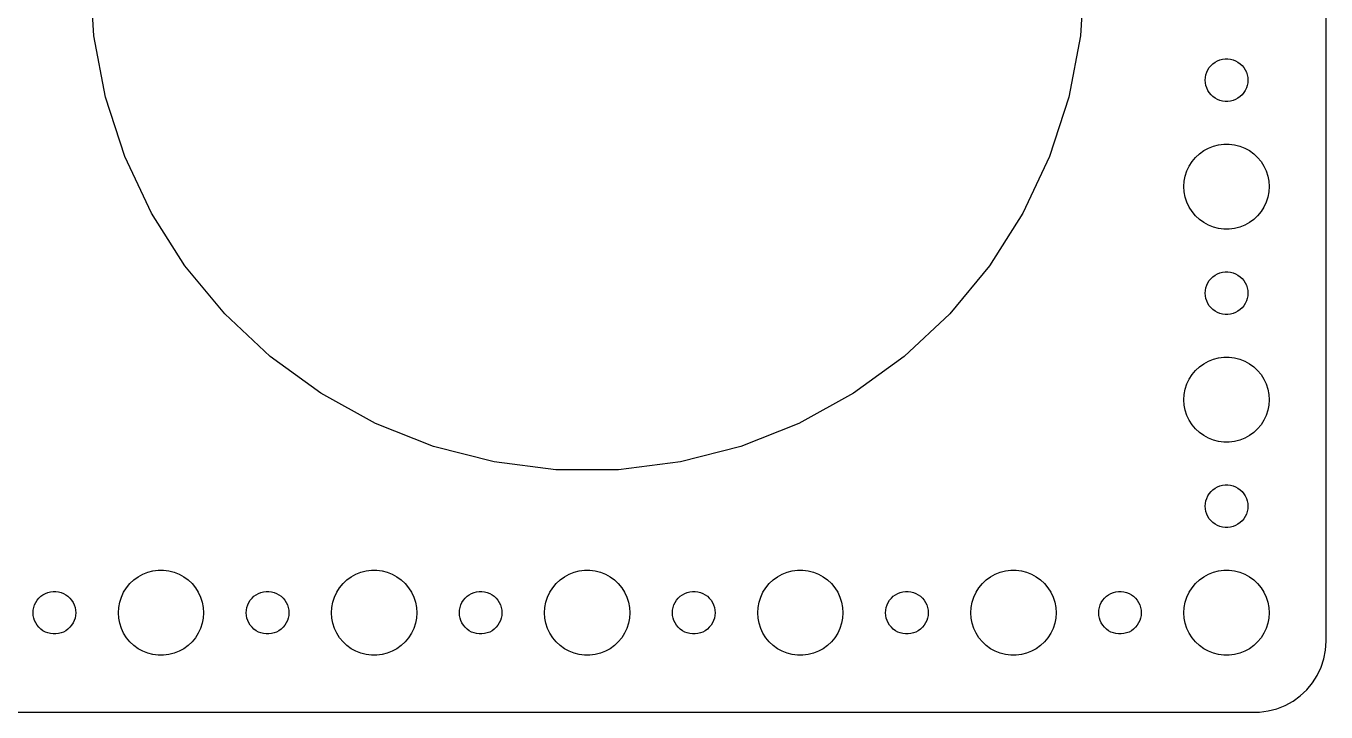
# Model space of a CAD drawing. Header units: metres. Extents: x -202 to 202, y 62 to 280.
# Drawn here: x 110.5 to 202, y 176 to 224.3 of the extents above; entities that cross this region are included whole.
import ezdxf

# ---------------------------------------------------------------- set-up
doc = ezdxf.new("R2010")
doc.units = ezdxf.units.M

msp = doc.modelspace()

# ---------------------------------------------------------------- linework, layer by layer
for p, q in [((202, 181), (202, 275)), ((115.276, 223.613), (115, 228)), ((185, 228), (184.724, 223.613)), ((116.1, 219.296), (115.276, 223.613)), ((184.724, 223.613), (183.9, 219.296)), ((193.786, 221.382), (193.907, 221.527)), ((193.907, 221.527), (194.044, 221.656)), ((194.044, 221.656), (194.196, 221.766)), ((194.196, 221.766), (194.361, 221.857)), ((194.361, 221.857), (194.536, 221.927)), ((194.536, 221.927), (194.719, 221.973)), ((194.719, 221.973), (194.906, 221.997)), ((194.906, 221.997), (195.094, 221.997)), ((195.094, 221.997), (195.281, 221.973)), ((195.281, 221.973), (195.464, 221.927)), ((195.464, 221.927), (195.639, 221.857)), ((195.639, 221.857), (195.804, 221.766)), ((195.804, 221.766), (195.956, 221.656)), ((195.956, 221.656), (196.093, 221.527)), ((196.093, 221.527), (196.214, 221.382)), ((193.5, 220.5), (193.512, 220.688)), ((193.512, 220.688), (193.547, 220.873)), ((193.547, 220.873), (193.605, 221.052)), ((193.605, 221.052), (193.686, 221.223)), ((193.686, 221.223), (193.786, 221.382)), ((196.214, 221.382), (196.314, 221.223)), ((196.314, 221.223), (196.395, 221.052)), ((196.395, 221.052), (196.453, 220.873)), ((196.453, 220.873), (196.488, 220.688)), ((196.488, 220.688), (196.5, 220.5)), ((193.512, 220.312), (193.5, 220.5)), ((193.547, 220.127), (193.512, 220.312)), ((193.605, 219.948), (193.547, 220.127)), ((193.686, 219.777), (193.605, 219.948)), ((193.786, 219.618), (193.686, 219.777)), ((193.907, 219.473), (193.786, 219.618)), ((196.214, 219.618), (196.093, 219.473)), ((196.314, 219.777), (196.214, 219.618)), ((196.395, 219.948), (196.314, 219.777)), ((196.453, 220.127), (196.395, 219.948)), ((196.488, 220.312), (196.453, 220.127)), ((196.5, 220.5), (196.488, 220.312)), ((117.458, 215.116), (116.1, 219.296)), ((183.9, 219.296), (182.542, 215.116)), ((194.044, 219.344), (193.907, 219.473)), ((194.196, 219.234), (194.044, 219.344)), ((194.361, 219.143), (194.196, 219.234)), ((194.536, 219.073), (194.361, 219.143)), ((194.719, 219.027), (194.536, 219.073)), ((194.906, 219.003), (194.719, 219.027)), ((195.094, 219.003), (194.906, 219.003)), ((195.281, 219.027), (195.094, 219.003)), ((195.464, 219.073), (195.281, 219.027)), ((195.639, 219.143), (195.464, 219.073)), ((195.804, 219.234), (195.639, 219.143)), ((195.956, 219.344), (195.804, 219.234)), ((196.093, 219.473), (195.956, 219.344)), ((194.073, 215.853), (194.438, 215.947)), ((194.438, 215.947), (194.812, 215.994)), ((194.812, 215.994), (195.188, 215.994)), ((195.188, 215.994), (195.562, 215.947)), ((195.562, 215.947), (195.927, 215.853)), ((119.329, 211.139), (117.458, 215.116)), ((182.542, 215.116), (180.671, 211.139)), ((192.573, 214.763), (192.813, 215.054)), ((192.813, 215.054), (193.088, 215.312)), ((193.088, 215.312), (193.393, 215.533)), ((193.393, 215.533), (193.723, 215.714)), ((193.723, 215.714), (194.073, 215.853)), ((195.927, 215.853), (196.277, 215.714)), ((196.277, 215.714), (196.607, 215.533)), ((196.607, 215.533), (196.912, 215.312)), ((196.912, 215.312), (197.187, 215.054)), ((197.187, 215.054), (197.427, 214.763)), ((192.211, 214.104), (192.371, 214.445)), ((192.371, 214.445), (192.573, 214.763)), ((197.427, 214.763), (197.629, 214.445)), ((197.629, 214.445), (197.789, 214.104)), ((192, 213), (192.024, 213.376)), ((192.024, 213.376), (192.094, 213.746)), ((192.094, 213.746), (192.211, 214.104)), ((197.789, 214.104), (197.906, 213.746)), ((197.906, 213.746), (197.976, 213.376)), ((197.976, 213.376), (198, 213)), ((192.024, 212.624), (192, 213)), ((192.094, 212.254), (192.024, 212.624)), ((197.976, 212.624), (197.906, 212.254)), ((198, 213), (197.976, 212.624)), ((192.211, 211.896), (192.094, 212.254)), ((192.371, 211.555), (192.211, 211.896)), ((192.573, 211.237), (192.371, 211.555)), ((197.629, 211.555), (197.427, 211.237)), ((197.789, 211.896), (197.629, 211.555)), ((197.906, 212.254), (197.789, 211.896)), ((121.684, 207.428), (119.329, 211.139)), ((180.671, 211.139), (178.316, 207.428)), ((192.813, 210.946), (192.573, 211.237)), ((193.088, 210.688), (192.813, 210.946)), ((193.393, 210.467), (193.088, 210.688)), ((193.723, 210.286), (193.393, 210.467)), ((196.607, 210.467), (196.277, 210.286)), ((196.912, 210.688), (196.607, 210.467)), ((197.187, 210.946), (196.912, 210.688)), ((197.427, 211.237), (197.187, 210.946)), ((194.073, 210.147), (193.723, 210.286)), ((194.438, 210.053), (194.073, 210.147)), ((194.812, 210.006), (194.438, 210.053)), ((195.188, 210.006), (194.812, 210.006)), ((195.562, 210.053), (195.188, 210.006)), ((195.927, 210.147), (195.562, 210.053)), ((196.277, 210.286), (195.927, 210.147)), ((124.486, 204.041), (121.684, 207.428)), ((178.316, 207.428), (175.514, 204.041)), ((194.196, 206.766), (194.361, 206.857)), ((194.361, 206.857), (194.536, 206.927)), ((194.536, 206.927), (194.719, 206.973)), ((194.719, 206.973), (194.906, 206.997)), ((194.906, 206.997), (195.094, 206.997)), ((195.094, 206.997), (195.281, 206.973)), ((195.281, 206.973), (195.464, 206.927)), ((195.464, 206.927), (195.639, 206.857)), ((195.639, 206.857), (195.804, 206.766)), ((193.547, 205.873), (193.605, 206.052)), ((193.605, 206.052), (193.686, 206.223)), ((193.686, 206.223), (193.786, 206.382)), ((193.786, 206.382), (193.907, 206.527)), ((193.907, 206.527), (194.044, 206.656)), ((194.044, 206.656), (194.196, 206.766)), ((195.804, 206.766), (195.956, 206.656)), ((195.956, 206.656), (196.093, 206.527)), ((196.093, 206.527), (196.214, 206.382)), ((196.214, 206.382), (196.314, 206.223)), ((196.314, 206.223), (196.395, 206.052)), ((196.395, 206.052), (196.453, 205.873)), ((193.5, 205.5), (193.512, 205.688)), ((193.512, 205.312), (193.5, 205.5)), ((193.512, 205.688), (193.547, 205.873)), ((193.547, 205.127), (193.512, 205.312)), ((193.605, 204.948), (193.547, 205.127)), ((196.453, 205.127), (196.395, 204.948)), ((196.453, 205.873), (196.488, 205.688)), ((196.488, 205.312), (196.453, 205.127)), ((196.488, 205.688), (196.5, 205.5)), ((196.5, 205.5), (196.488, 205.312)), ((193.686, 204.777), (193.605, 204.948)), ((193.786, 204.618), (193.686, 204.777)), ((193.907, 204.473), (193.786, 204.618)), ((194.044, 204.344), (193.907, 204.473)), ((194.196, 204.234), (194.044, 204.344)), ((194.361, 204.143), (194.196, 204.234)), ((194.536, 204.073), (194.361, 204.143)), ((194.719, 204.027), (194.536, 204.073)), ((195.464, 204.073), (195.281, 204.027)), ((195.639, 204.143), (195.464, 204.073)), ((195.804, 204.234), (195.639, 204.143)), ((195.956, 204.344), (195.804, 204.234)), ((196.093, 204.473), (195.956, 204.344)), ((196.214, 204.618), (196.093, 204.473)), ((196.314, 204.777), (196.214, 204.618)), ((196.395, 204.948), (196.314, 204.777)), ((127.69, 201.032), (124.486, 204.041)), ((175.514, 204.041), (172.31, 201.032)), ((194.906, 204.003), (194.719, 204.027)), ((195.094, 204.003), (194.906, 204.003)), ((195.281, 204.027), (195.094, 204.003)), ((131.246, 198.449), (127.69, 201.032)), ((172.31, 201.032), (168.754, 198.449)), ((193.088, 200.312), (193.393, 200.533)), ((193.393, 200.533), (193.723, 200.714)), ((193.723, 200.714), (194.073, 200.853)), ((194.073, 200.853), (194.438, 200.947)), ((194.438, 200.947), (194.812, 200.994)), ((194.812, 200.994), (195.188, 200.994)), ((195.188, 200.994), (195.562, 200.947)), ((195.562, 200.947), (195.927, 200.853)), ((195.927, 200.853), (196.277, 200.714)), ((196.277, 200.714), (196.607, 200.533)), ((196.607, 200.533), (196.912, 200.312)), ((192.371, 199.445), (192.573, 199.763)), ((192.573, 199.763), (192.813, 200.054)), ((192.813, 200.054), (193.088, 200.312)), ((196.912, 200.312), (197.187, 200.054)), ((197.187, 200.054), (197.427, 199.763)), ((197.427, 199.763), (197.629, 199.445)), ((192.024, 198.376), (192.094, 198.746)), ((192.094, 198.746), (192.211, 199.104)), ((192.211, 199.104), (192.371, 199.445)), ((197.629, 199.445), (197.789, 199.104)), ((197.789, 199.104), (197.906, 198.746)), ((197.906, 198.746), (197.976, 198.376)), ((135.098, 196.331), (131.246, 198.449)), ((168.754, 198.449), (164.902, 196.331)), ((192, 198), (192.024, 198.376)), ((192.024, 197.624), (192, 198)), ((197.976, 198.376), (198, 198)), ((198, 198), (197.976, 197.624)), ((192.094, 197.254), (192.024, 197.624)), ((192.211, 196.896), (192.094, 197.254)), ((192.371, 196.555), (192.211, 196.896)), ((197.789, 196.896), (197.629, 196.555)), ((197.906, 197.254), (197.789, 196.896)), ((197.976, 197.624), (197.906, 197.254)), ((139.184, 194.713), (135.098, 196.331)), ((164.902, 196.331), (160.816, 194.713)), ((192.573, 196.237), (192.371, 196.555)), ((192.813, 195.946), (192.573, 196.237)), ((193.088, 195.688), (192.813, 195.946)), ((197.187, 195.946), (196.912, 195.688)), ((197.427, 196.237), (197.187, 195.946)), ((197.629, 196.555), (197.427, 196.237)), ((193.393, 195.467), (193.088, 195.688)), ((193.723, 195.286), (193.393, 195.467)), ((194.073, 195.147), (193.723, 195.286)), ((194.438, 195.053), (194.073, 195.147)), ((194.812, 195.006), (194.438, 195.053)), ((195.188, 195.006), (194.812, 195.006)), ((195.562, 195.053), (195.188, 195.006)), ((195.927, 195.147), (195.562, 195.053)), ((196.277, 195.286), (195.927, 195.147)), ((196.607, 195.467), (196.277, 195.286)), ((196.912, 195.688), (196.607, 195.467)), ((143.442, 193.62), (139.184, 194.713)), ((160.816, 194.713), (156.558, 193.62)), ((147.802, 193.069), (143.442, 193.62)), ((152.198, 193.069), (147.802, 193.069)), ((156.558, 193.62), (152.198, 193.069)), ((193.686, 191.223), (193.786, 191.382)), ((193.786, 191.382), (193.907, 191.527)), ((193.907, 191.527), (194.044, 191.656)), ((194.044, 191.656), (194.196, 191.766)), ((194.196, 191.766), (194.361, 191.857)), ((194.361, 191.857), (194.536, 191.927)), ((194.536, 191.927), (194.719, 191.973)), ((194.719, 191.973), (194.906, 191.997)), ((194.906, 191.997), (195.094, 191.997)), ((195.094, 191.997), (195.281, 191.973)), ((195.281, 191.973), (195.464, 191.927)), ((195.464, 191.927), (195.639, 191.857)), ((195.639, 191.857), (195.804, 191.766)), ((195.804, 191.766), (195.956, 191.656)), ((195.956, 191.656), (196.093, 191.527)), ((196.093, 191.527), (196.214, 191.382)), ((196.214, 191.382), (196.314, 191.223)), ((193.5, 190.5), (193.512, 190.688)), ((193.512, 190.312), (193.5, 190.5)), ((193.512, 190.688), (193.547, 190.873)), ((193.547, 190.873), (193.605, 191.052)), ((193.605, 191.052), (193.686, 191.223)), ((196.314, 191.223), (196.395, 191.052)), ((196.395, 191.052), (196.453, 190.873)), ((196.453, 190.873), (196.488, 190.688)), ((196.488, 190.688), (196.5, 190.5)), ((196.5, 190.5), (196.488, 190.312)), ((193.547, 190.127), (193.512, 190.312)), ((193.605, 189.948), (193.547, 190.127)), ((193.686, 189.777), (193.605, 189.948)), ((193.786, 189.618), (193.686, 189.777)), ((193.907, 189.473), (193.786, 189.618)), ((194.044, 189.344), (193.907, 189.473)), ((196.093, 189.473), (195.956, 189.344)), ((196.214, 189.618), (196.093, 189.473)), ((196.314, 189.777), (196.214, 189.618)), ((196.395, 189.948), (196.314, 189.777)), ((196.453, 190.127), (196.395, 189.948)), ((196.488, 190.312), (196.453, 190.127)), ((194.196, 189.234), (194.044, 189.344)), ((194.361, 189.143), (194.196, 189.234)), ((194.536, 189.073), (194.361, 189.143)), ((194.719, 189.027), (194.536, 189.073)), ((194.906, 189.003), (194.719, 189.027)), ((195.094, 189.003), (194.906, 189.003)), ((195.281, 189.027), (195.094, 189.003)), ((195.464, 189.073), (195.281, 189.027)), ((195.639, 189.143), (195.464, 189.073)), ((195.804, 189.234), (195.639, 189.143)), ((195.956, 189.344), (195.804, 189.234)), ((118.723, 185.714), (119.073, 185.853)), ((119.073, 185.853), (119.438, 185.947)), ((119.438, 185.947), (119.812, 185.994)), ((119.812, 185.994), (120.188, 185.994)), ((120.188, 185.994), (120.562, 185.947)), ((120.562, 185.947), (120.927, 185.853)), ((120.927, 185.853), (121.277, 185.714)), ((133.723, 185.714), (134.073, 185.853)), ((134.073, 185.853), (134.438, 185.947)), ((134.438, 185.947), (134.812, 185.994)), ((134.812, 185.994), (135.188, 185.994)), ((135.188, 185.994), (135.562, 185.947)), ((135.562, 185.947), (135.927, 185.853)), ((135.927, 185.853), (136.277, 185.714)), ((148.723, 185.714), (149.073, 185.853)), ((149.073, 185.853), (149.438, 185.947)), ((149.438, 185.947), (149.812, 185.994)), ((149.812, 185.994), (150.188, 185.994)), ((150.188, 185.994), (150.562, 185.947)), ((150.562, 185.947), (150.927, 185.853)), ((150.927, 185.853), (151.277, 185.714)), ((163.723, 185.714), (164.073, 185.853)), ((164.073, 185.853), (164.438, 185.947)), ((164.438, 185.947), (164.812, 185.994)), ((164.812, 185.994), (165.188, 185.994)), ((165.188, 185.994), (165.562, 185.947)), ((165.562, 185.947), (165.927, 185.853)), ((165.927, 185.853), (166.277, 185.714)), ((178.723, 185.714), (179.073, 185.853)), ((179.073, 185.853), (179.438, 185.947)), ((179.438, 185.947), (179.812, 185.994)), ((179.812, 185.994), (180.188, 185.994)), ((180.188, 185.994), (180.562, 185.947)), ((180.562, 185.947), (180.927, 185.853)), ((180.927, 185.853), (181.277, 185.714)), ((193.723, 185.714), (194.073, 185.853)), ((194.073, 185.853), (194.438, 185.947)), ((194.438, 185.947), (194.812, 185.994)), ((194.812, 185.994), (195.188, 185.994)), ((195.188, 185.994), (195.562, 185.947)), ((195.562, 185.947), (195.927, 185.853)), ((195.927, 185.853), (196.277, 185.714)), ((117.573, 184.763), (117.813, 185.054)), ((117.813, 185.054), (118.088, 185.312)), ((118.088, 185.312), (118.393, 185.533)), ((118.393, 185.533), (118.723, 185.714)), ((121.277, 185.714), (121.607, 185.533)), ((121.607, 185.533), (121.912, 185.312)), ((121.912, 185.312), (122.187, 185.054)), ((122.187, 185.054), (122.427, 184.763)), ((132.573, 184.763), (132.813, 185.054)), ((132.813, 185.054), (133.088, 185.312)), ((133.088, 185.312), (133.393, 185.533)), ((133.393, 185.533), (133.723, 185.714)), ((136.277, 185.714), (136.607, 185.533)), ((136.607, 185.533), (136.912, 185.312)), ((136.912, 185.312), (137.187, 185.054)), ((137.187, 185.054), (137.427, 184.763)), ((147.573, 184.763), (147.813, 185.054)), ((147.813, 185.054), (148.088, 185.312)), ((148.088, 185.312), (148.393, 185.533)), ((148.393, 185.533), (148.723, 185.714)), ((151.277, 185.714), (151.607, 185.533)), ((151.607, 185.533), (151.912, 185.312)), ((151.912, 185.312), (152.187, 185.054)), ((152.187, 185.054), (152.427, 184.763)), ((162.573, 184.763), (162.813, 185.054)), ((162.813, 185.054), (163.088, 185.312)), ((163.088, 185.312), (163.393, 185.533)), ((163.393, 185.533), (163.723, 185.714)), ((166.277, 185.714), (166.607, 185.533)), ((166.607, 185.533), (166.912, 185.312)), ((166.912, 185.312), (167.187, 185.054)), ((167.187, 185.054), (167.427, 184.763)), ((177.573, 184.763), (177.813, 185.054)), ((177.813, 185.054), (178.088, 185.312)), ((178.088, 185.312), (178.393, 185.533)), ((178.393, 185.533), (178.723, 185.714)), ((181.277, 185.714), (181.607, 185.533)), ((181.607, 185.533), (181.912, 185.312)), ((181.912, 185.312), (182.187, 185.054)), ((182.187, 185.054), (182.427, 184.763)), ((192.573, 184.763), (192.813, 185.054)), ((192.813, 185.054), (193.088, 185.312)), ((193.088, 185.312), (193.393, 185.533)), ((193.393, 185.533), (193.723, 185.714)), ((196.277, 185.714), (196.607, 185.533)), ((196.607, 185.533), (196.912, 185.312)), ((196.912, 185.312), (197.187, 185.054)), ((197.187, 185.054), (197.427, 184.763)), ((111.286, 183.882), (111.407, 184.027)), ((111.407, 184.027), (111.544, 184.156)), ((111.544, 184.156), (111.696, 184.266)), ((111.696, 184.266), (111.861, 184.357)), ((111.861, 184.357), (112.036, 184.427)), ((112.036, 184.427), (112.219, 184.473)), ((112.219, 184.473), (112.406, 184.497)), ((112.406, 184.497), (112.594, 184.497)), ((112.594, 184.497), (112.781, 184.473)), ((112.781, 184.473), (112.964, 184.427)), ((112.964, 184.427), (113.139, 184.357)), ((113.139, 184.357), (113.304, 184.266)), ((113.304, 184.266), (113.456, 184.156)), ((113.456, 184.156), (113.593, 184.027)), ((113.593, 184.027), (113.714, 183.882)), ((117.094, 183.746), (117.211, 184.104)), ((117.211, 184.104), (117.371, 184.445)), ((117.371, 184.445), (117.573, 184.763)), ((122.427, 184.763), (122.629, 184.445)), ((122.629, 184.445), (122.789, 184.104)), ((122.789, 184.104), (122.906, 183.746)), ((126.286, 183.882), (126.407, 184.027)), ((126.407, 184.027), (126.544, 184.156)), ((126.544, 184.156), (126.696, 184.266)), ((126.696, 184.266), (126.861, 184.357)), ((126.861, 184.357), (127.036, 184.427)), ((127.036, 184.427), (127.219, 184.473)), ((127.219, 184.473), (127.406, 184.497)), ((127.406, 184.497), (127.594, 184.497)), ((127.594, 184.497), (127.781, 184.473)), ((127.781, 184.473), (127.964, 184.427)), ((127.964, 184.427), (128.139, 184.357)), ((128.139, 184.357), (128.304, 184.266)), ((128.304, 184.266), (128.456, 184.156)), ((128.456, 184.156), (128.593, 184.027)), ((128.593, 184.027), (128.714, 183.882)), ((132.094, 183.746), (132.211, 184.104)), ((132.211, 184.104), (132.371, 184.445)), ((132.371, 184.445), (132.573, 184.763)), ((137.427, 184.763), (137.629, 184.445)), ((137.629, 184.445), (137.789, 184.104)), ((137.789, 184.104), (137.906, 183.746)), ((141.286, 183.882), (141.407, 184.027)), ((141.407, 184.027), (141.544, 184.156)), ((141.544, 184.156), (141.696, 184.266)), ((141.696, 184.266), (141.861, 184.357)), ((141.861, 184.357), (142.036, 184.427)), ((142.036, 184.427), (142.219, 184.473)), ((142.219, 184.473), (142.406, 184.497)), ((142.406, 184.497), (142.594, 184.497)), ((142.594, 184.497), (142.781, 184.473)), ((142.781, 184.473), (142.964, 184.427)), ((142.964, 184.427), (143.139, 184.357)), ((143.139, 184.357), (143.304, 184.266)), ((143.304, 184.266), (143.456, 184.156)), ((143.456, 184.156), (143.593, 184.027)), ((143.593, 184.027), (143.714, 183.882)), ((147.094, 183.746), (147.211, 184.104)), ((147.211, 184.104), (147.371, 184.445)), ((147.371, 184.445), (147.573, 184.763)), ((152.427, 184.763), (152.629, 184.445)), ((152.629, 184.445), (152.789, 184.104)), ((152.789, 184.104), (152.906, 183.746)), ((156.286, 183.882), (156.407, 184.027)), ((156.407, 184.027), (156.544, 184.156)), ((156.544, 184.156), (156.696, 184.266)), ((156.696, 184.266), (156.861, 184.357)), ((156.861, 184.357), (157.036, 184.427)), ((157.036, 184.427), (157.219, 184.473)), ((157.219, 184.473), (157.406, 184.497)), ((157.406, 184.497), (157.594, 184.497)), ((157.594, 184.497), (157.781, 184.473)), ((157.781, 184.473), (157.964, 184.427)), ((157.964, 184.427), (158.139, 184.357)), ((158.139, 184.357), (158.304, 184.266)), ((158.304, 184.266), (158.456, 184.156)), ((158.456, 184.156), (158.593, 184.027)), ((158.593, 184.027), (158.714, 183.882)), ((162.094, 183.746), (162.211, 184.104)), ((162.211, 184.104), (162.371, 184.445)), ((162.371, 184.445), (162.573, 184.763)), ((167.427, 184.763), (167.629, 184.445)), ((167.629, 184.445), (167.789, 184.104)), ((167.789, 184.104), (167.906, 183.746)), ((171.286, 183.882), (171.407, 184.027)), ((171.407, 184.027), (171.544, 184.156)), ((171.544, 184.156), (171.696, 184.266)), ((171.696, 184.266), (171.861, 184.357)), ((171.861, 184.357), (172.036, 184.427)), ((172.036, 184.427), (172.219, 184.473)), ((172.219, 184.473), (172.406, 184.497)), ((172.406, 184.497), (172.594, 184.497)), ((172.594, 184.497), (172.781, 184.473)), ((172.781, 184.473), (172.964, 184.427)), ((172.964, 184.427), (173.139, 184.357)), ((173.139, 184.357), (173.304, 184.266)), ((173.304, 184.266), (173.456, 184.156)), ((173.456, 184.156), (173.593, 184.027)), ((173.593, 184.027), (173.714, 183.882)), ((177.094, 183.746), (177.211, 184.104)), ((177.211, 184.104), (177.371, 184.445)), ((177.371, 184.445), (177.573, 184.763)), ((182.427, 184.763), (182.629, 184.445)), ((182.629, 184.445), (182.789, 184.104)), ((182.789, 184.104), (182.906, 183.746)), ((186.286, 183.882), (186.407, 184.027)), ((186.407, 184.027), (186.544, 184.156)), ((186.544, 184.156), (186.696, 184.266)), ((186.696, 184.266), (186.861, 184.357)), ((186.861, 184.357), (187.036, 184.427)), ((187.036, 184.427), (187.219, 184.473)), ((187.219, 184.473), (187.406, 184.497)), ((187.406, 184.497), (187.594, 184.497)), ((187.594, 184.497), (187.781, 184.473)), ((187.781, 184.473), (187.964, 184.427)), ((187.964, 184.427), (188.139, 184.357)), ((188.139, 184.357), (188.304, 184.266)), ((188.304, 184.266), (188.456, 184.156)), ((188.456, 184.156), (188.593, 184.027)), ((188.593, 184.027), (188.714, 183.882)), ((192.094, 183.746), (192.211, 184.104)), ((192.211, 184.104), (192.371, 184.445)), ((192.371, 184.445), (192.573, 184.763)), ((197.427, 184.763), (197.629, 184.445)), ((197.629, 184.445), (197.789, 184.104)), ((197.789, 184.104), (197.906, 183.746)), ((111, 183), (111.012, 183.188)), ((111.012, 182.812), (111, 183)), ((111.012, 183.188), (111.047, 183.373)), ((111.047, 183.373), (111.105, 183.552)), ((111.105, 183.552), (111.186, 183.723)), ((111.186, 183.723), (111.286, 183.882)), ((113.714, 183.882), (113.814, 183.723)), ((113.814, 183.723), (113.895, 183.552)), ((113.895, 183.552), (113.953, 183.373)), ((113.953, 183.373), (113.988, 183.188)), ((113.988, 183.188), (114, 183)), ((114, 183), (113.988, 182.812)), ((117, 183), (117.024, 183.376)), ((117.024, 182.624), (117, 183)), ((117.024, 183.376), (117.094, 183.746)), ((122.906, 183.746), (122.976, 183.376)), ((122.976, 183.376), (123, 183)), ((123, 183), (122.976, 182.624)), ((126, 183), (126.012, 183.188)), ((126.012, 182.812), (126, 183)), ((126.012, 183.188), (126.047, 183.373)), ((126.047, 183.373), (126.105, 183.552)), ((126.105, 183.552), (126.186, 183.723)), ((126.186, 183.723), (126.286, 183.882)), ((128.714, 183.882), (128.814, 183.723)), ((128.814, 183.723), (128.895, 183.552)), ((128.895, 183.552), (128.953, 183.373)), ((128.953, 183.373), (128.988, 183.188)), ((128.988, 183.188), (129, 183)), ((129, 183), (128.988, 182.812)), ((132, 183), (132.024, 183.376)), ((132.024, 182.624), (132, 183)), ((132.024, 183.376), (132.094, 183.746)), ((137.906, 183.746), (137.976, 183.376)), ((137.976, 183.376), (138, 183)), ((138, 183), (137.976, 182.624)), ((141, 183), (141.012, 183.188)), ((141.012, 182.812), (141, 183)), ((141.012, 183.188), (141.047, 183.373)), ((141.047, 183.373), (141.105, 183.552)), ((141.105, 183.552), (141.186, 183.723)), ((141.186, 183.723), (141.286, 183.882)), ((143.714, 183.882), (143.814, 183.723)), ((143.814, 183.723), (143.895, 183.552)), ((143.895, 183.552), (143.953, 183.373)), ((143.953, 183.373), (143.988, 183.188)), ((143.988, 183.188), (144, 183)), ((144, 183), (143.988, 182.812)), ((147, 183), (147.024, 183.376)), ((147.024, 182.624), (147, 183)), ((147.024, 183.376), (147.094, 183.746)), ((152.906, 183.746), (152.976, 183.376)), ((152.976, 183.376), (153, 183)), ((153, 183), (152.976, 182.624)), ((156, 183), (156.012, 183.188)), ((156.012, 182.812), (156, 183)), ((156.012, 183.188), (156.047, 183.373)), ((156.047, 183.373), (156.105, 183.552)), ((156.105, 183.552), (156.186, 183.723)), ((156.186, 183.723), (156.286, 183.882)), ((158.714, 183.882), (158.814, 183.723)), ((158.814, 183.723), (158.895, 183.552)), ((158.895, 183.552), (158.953, 183.373)), ((158.953, 183.373), (158.988, 183.188)), ((158.988, 183.188), (159, 183)), ((159, 183), (158.988, 182.812)), ((162, 183), (162.024, 183.376)), ((162.024, 182.624), (162, 183)), ((162.024, 183.376), (162.094, 183.746)), ((167.906, 183.746), (167.976, 183.376)), ((167.976, 183.376), (168, 183)), ((168, 183), (167.976, 182.624)), ((171, 183), (171.012, 183.188)), ((171.012, 182.812), (171, 183)), ((171.012, 183.188), (171.047, 183.373)), ((171.047, 183.373), (171.105, 183.552)), ((171.105, 183.552), (171.186, 183.723)), ((171.186, 183.723), (171.286, 183.882)), ((173.714, 183.882), (173.814, 183.723)), ((173.814, 183.723), (173.895, 183.552)), ((173.895, 183.552), (173.953, 183.373)), ((173.953, 183.373), (173.988, 183.188)), ((173.988, 183.188), (174, 183)), ((174, 183), (173.988, 182.812)), ((177, 183), (177.024, 183.376)), ((177.024, 182.624), (177, 183)), ((177.024, 183.376), (177.094, 183.746)), ((182.906, 183.746), (182.976, 183.376)), ((182.976, 183.376), (183, 183)), ((183, 183), (182.976, 182.624)), ((186, 183), (186.012, 183.188)), ((186.012, 182.812), (186, 183)), ((186.012, 183.188), (186.047, 183.373)), ((186.047, 183.373), (186.105, 183.552)), ((186.105, 183.552), (186.186, 183.723)), ((186.186, 183.723), (186.286, 183.882)), ((188.714, 183.882), (188.814, 183.723)), ((188.814, 183.723), (188.895, 183.552)), ((188.895, 183.552), (188.953, 183.373)), ((188.953, 183.373), (188.988, 183.188)), ((188.988, 183.188), (189, 183)), ((189, 183), (188.988, 182.812)), ((192, 183), (192.024, 183.376)), ((192.024, 182.624), (192, 183)), ((192.024, 183.376), (192.094, 183.746)), ((197.906, 183.746), (197.976, 183.376)), ((197.976, 183.376), (198, 183)), ((198, 183), (197.976, 182.624)), ((111.047, 182.627), (111.012, 182.812)), ((111.105, 182.448), (111.047, 182.627)), ((111.186, 182.277), (111.105, 182.448)), ((111.286, 182.118), (111.186, 182.277)), ((111.407, 181.973), (111.286, 182.118)), ((113.714, 182.118), (113.593, 181.973)), ((113.814, 182.277), (113.714, 182.118)), ((113.895, 182.448), (113.814, 182.277)), ((113.953, 182.627), (113.895, 182.448)), ((113.988, 182.812), (113.953, 182.627)), ((117.094, 182.254), (117.024, 182.624)), ((117.211, 181.896), (117.094, 182.254)), ((122.906, 182.254), (122.789, 181.896)), ((122.976, 182.624), (122.906, 182.254)), ((126.047, 182.627), (126.012, 182.812)), ((126.105, 182.448), (126.047, 182.627)), ((126.186, 182.277), (126.105, 182.448)), ((126.286, 182.118), (126.186, 182.277)), ((126.407, 181.973), (126.286, 182.118)), ((128.714, 182.118), (128.593, 181.973)), ((128.814, 182.277), (128.714, 182.118)), ((128.895, 182.448), (128.814, 182.277)), ((128.953, 182.627), (128.895, 182.448)), ((128.988, 182.812), (128.953, 182.627)), ((132.094, 182.254), (132.024, 182.624)), ((132.211, 181.896), (132.094, 182.254)), ((137.906, 182.254), (137.789, 181.896)), ((137.976, 182.624), (137.906, 182.254)), ((141.047, 182.627), (141.012, 182.812)), ((141.105, 182.448), (141.047, 182.627)), ((141.186, 182.277), (141.105, 182.448)), ((141.286, 182.118), (141.186, 182.277)), ((141.407, 181.973), (141.286, 182.118)), ((143.714, 182.118), (143.593, 181.973)), ((143.814, 182.277), (143.714, 182.118)), ((143.895, 182.448), (143.814, 182.277)), ((143.953, 182.627), (143.895, 182.448)), ((143.988, 182.812), (143.953, 182.627)), ((147.094, 182.254), (147.024, 182.624)), ((147.211, 181.896), (147.094, 182.254)), ((152.906, 182.254), (152.789, 181.896)), ((152.976, 182.624), (152.906, 182.254)), ((156.047, 182.627), (156.012, 182.812)), ((156.105, 182.448), (156.047, 182.627)), ((156.186, 182.277), (156.105, 182.448)), ((156.286, 182.118), (156.186, 182.277)), ((156.407, 181.973), (156.286, 182.118)), ((158.714, 182.118), (158.593, 181.973)), ((158.814, 182.277), (158.714, 182.118)), ((158.895, 182.448), (158.814, 182.277)), ((158.953, 182.627), (158.895, 182.448)), ((158.988, 182.812), (158.953, 182.627)), ((162.094, 182.254), (162.024, 182.624)), ((162.211, 181.896), (162.094, 182.254)), ((167.906, 182.254), (167.789, 181.896)), ((167.976, 182.624), (167.906, 182.254)), ((171.047, 182.627), (171.012, 182.812)), ((171.105, 182.448), (171.047, 182.627)), ((171.186, 182.277), (171.105, 182.448)), ((171.286, 182.118), (171.186, 182.277)), ((171.407, 181.973), (171.286, 182.118)), ((173.714, 182.118), (173.593, 181.973)), ((173.814, 182.277), (173.714, 182.118)), ((173.895, 182.448), (173.814, 182.277)), ((173.953, 182.627), (173.895, 182.448)), ((173.988, 182.812), (173.953, 182.627)), ((177.094, 182.254), (177.024, 182.624)), ((177.211, 181.896), (177.094, 182.254)), ((182.906, 182.254), (182.789, 181.896)), ((182.976, 182.624), (182.906, 182.254)), ((186.047, 182.627), (186.012, 182.812)), ((186.105, 182.448), (186.047, 182.627)), ((186.186, 182.277), (186.105, 182.448)), ((186.286, 182.118), (186.186, 182.277)), ((186.407, 181.973), (186.286, 182.118)), ((188.714, 182.118), (188.593, 181.973)), ((188.814, 182.277), (188.714, 182.118)), ((188.895, 182.448), (188.814, 182.277)), ((188.953, 182.627), (188.895, 182.448)), ((188.988, 182.812), (188.953, 182.627)), ((192.094, 182.254), (192.024, 182.624)), ((192.211, 181.896), (192.094, 182.254)), ((197.906, 182.254), (197.789, 181.896)), ((197.976, 182.624), (197.906, 182.254)), ((111.544, 181.844), (111.407, 181.973)), ((111.696, 181.734), (111.544, 181.844)), ((111.861, 181.643), (111.696, 181.734)), ((112.036, 181.573), (111.861, 181.643)), ((112.219, 181.527), (112.036, 181.573)), ((112.406, 181.503), (112.219, 181.527)), ((112.594, 181.503), (112.406, 181.503)), ((112.781, 181.527), (112.594, 181.503)), ((112.964, 181.573), (112.781, 181.527)), ((113.139, 181.643), (112.964, 181.573)), ((113.304, 181.734), (113.139, 181.643)), ((113.456, 181.844), (113.304, 181.734)), ((113.593, 181.973), (113.456, 181.844)), ((117.371, 181.555), (117.211, 181.896)), ((117.573, 181.237), (117.371, 181.555)), ((117.813, 180.946), (117.573, 181.237)), ((122.427, 181.237), (122.187, 180.946)), ((122.629, 181.555), (122.427, 181.237)), ((122.789, 181.896), (122.629, 181.555)), ((126.544, 181.844), (126.407, 181.973)), ((126.696, 181.734), (126.544, 181.844)), ((126.861, 181.643), (126.696, 181.734)), ((127.036, 181.573), (126.861, 181.643)), ((127.219, 181.527), (127.036, 181.573)), ((127.406, 181.503), (127.219, 181.527)), ((127.594, 181.503), (127.406, 181.503)), ((127.781, 181.527), (127.594, 181.503)), ((127.964, 181.573), (127.781, 181.527)), ((128.139, 181.643), (127.964, 181.573)), ((128.304, 181.734), (128.139, 181.643)), ((128.456, 181.844), (128.304, 181.734)), ((128.593, 181.973), (128.456, 181.844)), ((132.371, 181.555), (132.211, 181.896)), ((132.573, 181.237), (132.371, 181.555)), ((132.813, 180.946), (132.573, 181.237)), ((137.427, 181.237), (137.187, 180.946)), ((137.629, 181.555), (137.427, 181.237)), ((137.789, 181.896), (137.629, 181.555)), ((141.544, 181.844), (141.407, 181.973)), ((141.696, 181.734), (141.544, 181.844)), ((141.861, 181.643), (141.696, 181.734)), ((142.036, 181.573), (141.861, 181.643)), ((142.219, 181.527), (142.036, 181.573)), ((142.406, 181.503), (142.219, 181.527)), ((142.594, 181.503), (142.406, 181.503)), ((142.781, 181.527), (142.594, 181.503)), ((142.964, 181.573), (142.781, 181.527)), ((143.139, 181.643), (142.964, 181.573)), ((143.304, 181.734), (143.139, 181.643)), ((143.456, 181.844), (143.304, 181.734)), ((143.593, 181.973), (143.456, 181.844)), ((147.371, 181.555), (147.211, 181.896)), ((147.573, 181.237), (147.371, 181.555)), ((147.813, 180.946), (147.573, 181.237)), ((152.427, 181.237), (152.187, 180.946)), ((152.629, 181.555), (152.427, 181.237)), ((152.789, 181.896), (152.629, 181.555)), ((156.544, 181.844), (156.407, 181.973)), ((156.696, 181.734), (156.544, 181.844)), ((156.861, 181.643), (156.696, 181.734)), ((157.036, 181.573), (156.861, 181.643)), ((157.219, 181.527), (157.036, 181.573)), ((157.406, 181.503), (157.219, 181.527)), ((157.594, 181.503), (157.406, 181.503)), ((157.781, 181.527), (157.594, 181.503)), ((157.964, 181.573), (157.781, 181.527)), ((158.139, 181.643), (157.964, 181.573)), ((158.304, 181.734), (158.139, 181.643)), ((158.456, 181.844), (158.304, 181.734)), ((158.593, 181.973), (158.456, 181.844)), ((162.371, 181.555), (162.211, 181.896)), ((162.573, 181.237), (162.371, 181.555)), ((162.813, 180.946), (162.573, 181.237)), ((167.427, 181.237), (167.187, 180.946)), ((167.629, 181.555), (167.427, 181.237)), ((167.789, 181.896), (167.629, 181.555)), ((171.544, 181.844), (171.407, 181.973)), ((171.696, 181.734), (171.544, 181.844)), ((171.861, 181.643), (171.696, 181.734)), ((172.036, 181.573), (171.861, 181.643)), ((172.219, 181.527), (172.036, 181.573)), ((172.406, 181.503), (172.219, 181.527)), ((172.594, 181.503), (172.406, 181.503)), ((172.781, 181.527), (172.594, 181.503)), ((172.964, 181.573), (172.781, 181.527)), ((173.139, 181.643), (172.964, 181.573)), ((173.304, 181.734), (173.139, 181.643)), ((173.456, 181.844), (173.304, 181.734)), ((173.593, 181.973), (173.456, 181.844)), ((177.371, 181.555), (177.211, 181.896)), ((177.573, 181.237), (177.371, 181.555)), ((177.813, 180.946), (177.573, 181.237)), ((182.427, 181.237), (182.187, 180.946)), ((182.629, 181.555), (182.427, 181.237)), ((182.789, 181.896), (182.629, 181.555)), ((186.544, 181.844), (186.407, 181.973)), ((186.696, 181.734), (186.544, 181.844)), ((186.861, 181.643), (186.696, 181.734)), ((187.036, 181.573), (186.861, 181.643)), ((187.219, 181.527), (187.036, 181.573)), ((187.406, 181.503), (187.219, 181.527)), ((187.594, 181.503), (187.406, 181.503)), ((187.781, 181.527), (187.594, 181.503)), ((187.964, 181.573), (187.781, 181.527)), ((188.139, 181.643), (187.964, 181.573)), ((188.304, 181.734), (188.139, 181.643)), ((188.456, 181.844), (188.304, 181.734)), ((188.593, 181.973), (188.456, 181.844)), ((192.371, 181.555), (192.211, 181.896)), ((192.573, 181.237), (192.371, 181.555)), ((192.813, 180.946), (192.573, 181.237)), ((197.427, 181.237), (197.187, 180.946)), ((197.629, 181.555), (197.427, 181.237)), ((197.789, 181.896), (197.629, 181.555)), ((118.088, 180.688), (117.813, 180.946)), ((118.393, 180.467), (118.088, 180.688)), ((118.723, 180.286), (118.393, 180.467)), ((119.073, 180.147), (118.723, 180.286)), ((121.277, 180.286), (120.927, 180.147)), ((121.607, 180.467), (121.277, 180.286)), ((121.912, 180.688), (121.607, 180.467)), ((122.187, 180.946), (121.912, 180.688)), ((133.088, 180.688), (132.813, 180.946)), ((133.393, 180.467), (133.088, 180.688)), ((133.723, 180.286), (133.393, 180.467)), ((134.073, 180.147), (133.723, 180.286)), ((136.277, 180.286), (135.927, 180.147)), ((136.607, 180.467), (136.277, 180.286)), ((136.912, 180.688), (136.607, 180.467)), ((137.187, 180.946), (136.912, 180.688)), ((148.088, 180.688), (147.813, 180.946)), ((148.393, 180.467), (148.088, 180.688)), ((148.723, 180.286), (148.393, 180.467)), ((149.073, 180.147), (148.723, 180.286)), ((151.277, 180.286), (150.927, 180.147)), ((151.607, 180.467), (151.277, 180.286)), ((151.912, 180.688), (151.607, 180.467)), ((152.187, 180.946), (151.912, 180.688)), ((163.088, 180.688), (162.813, 180.946)), ((163.393, 180.467), (163.088, 180.688)), ((163.723, 180.286), (163.393, 180.467)), ((164.073, 180.147), (163.723, 180.286)), ((166.277, 180.286), (165.927, 180.147)), ((166.607, 180.467), (166.277, 180.286)), ((166.912, 180.688), (166.607, 180.467)), ((167.187, 180.946), (166.912, 180.688)), ((178.088, 180.688), (177.813, 180.946)), ((178.393, 180.467), (178.088, 180.688)), ((178.723, 180.286), (178.393, 180.467)), ((179.073, 180.147), (178.723, 180.286)), ((181.277, 180.286), (180.927, 180.147)), ((181.607, 180.467), (181.277, 180.286)), ((181.912, 180.688), (181.607, 180.467)), ((182.187, 180.946), (181.912, 180.688)), ((193.088, 180.688), (192.813, 180.946)), ((193.393, 180.467), (193.088, 180.688)), ((193.723, 180.286), (193.393, 180.467)), ((194.073, 180.147), (193.723, 180.286)), ((196.277, 180.286), (195.927, 180.147)), ((196.607, 180.467), (196.277, 180.286)), ((196.912, 180.688), (196.607, 180.467)), ((197.187, 180.946), (196.912, 180.688)), ((201.843, 179.757), (201.961, 180.373)), ((201.961, 180.373), (202, 181)), ((119.438, 180.053), (119.073, 180.147)), ((119.812, 180.006), (119.438, 180.053)), ((120.188, 180.006), (119.812, 180.006)), ((120.562, 180.053), (120.188, 180.006)), ((120.927, 180.147), (120.562, 180.053)), ((134.438, 180.053), (134.073, 180.147)), ((134.812, 180.006), (134.438, 180.053)), ((135.188, 180.006), (134.812, 180.006)), ((135.562, 180.053), (135.188, 180.006)), ((135.927, 180.147), (135.562, 180.053)), ((149.438, 180.053), (149.073, 180.147)), ((149.812, 180.006), (149.438, 180.053)), ((150.188, 180.006), (149.812, 180.006)), ((150.562, 180.053), (150.188, 180.006)), ((150.927, 180.147), (150.562, 180.053)), ((164.438, 180.053), (164.073, 180.147)), ((164.812, 180.006), (164.438, 180.053)), ((165.188, 180.006), (164.812, 180.006)), ((165.562, 180.053), (165.188, 180.006)), ((165.927, 180.147), (165.562, 180.053)), ((179.438, 180.053), (179.073, 180.147)), ((179.812, 180.006), (179.438, 180.053)), ((180.188, 180.006), (179.812, 180.006)), ((180.562, 180.053), (180.188, 180.006)), ((180.927, 180.147), (180.562, 180.053)), ((194.438, 180.053), (194.073, 180.147)), ((194.812, 180.006), (194.438, 180.053)), ((195.188, 180.006), (194.812, 180.006)), ((195.562, 180.053), (195.188, 180.006)), ((195.927, 180.147), (195.562, 180.053)), ((201.649, 179.159), (201.843, 179.757)), ((201.045, 178.061), (201.382, 178.591)), ((201.382, 178.591), (201.649, 179.159)), ((200.187, 177.147), (200.645, 177.577)), ((200.645, 177.577), (201.045, 178.061)), ((199.129, 176.476), (199.679, 176.778)), ((199.679, 176.778), (200.187, 177.147)), ((-197.314, 176.01), (197.314, 176.01)), ((197.314, 176.01), (197.937, 176.089)), ((197.937, 176.089), (198.545, 176.245)), ((198.545, 176.245), (199.129, 176.476))]:
    msp.add_line(p, q)

doc.saveas('drawing.dxf')
